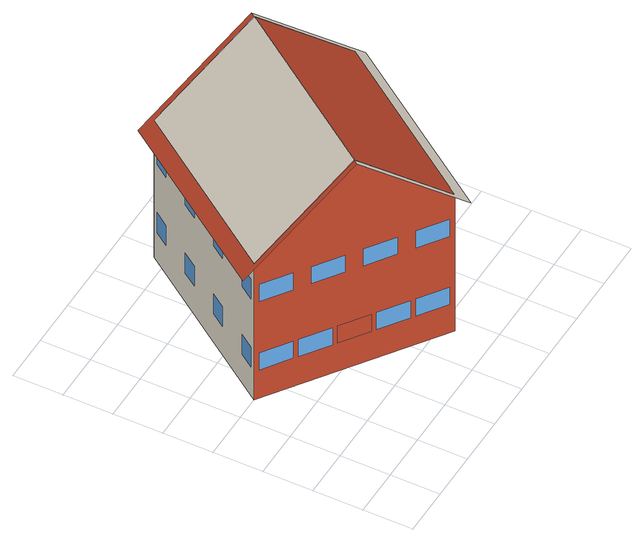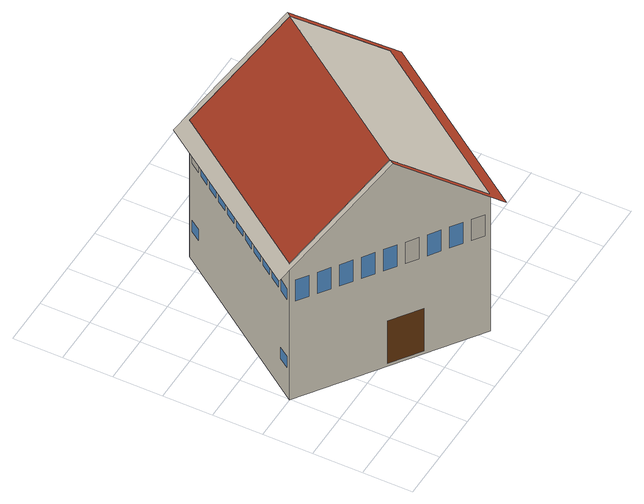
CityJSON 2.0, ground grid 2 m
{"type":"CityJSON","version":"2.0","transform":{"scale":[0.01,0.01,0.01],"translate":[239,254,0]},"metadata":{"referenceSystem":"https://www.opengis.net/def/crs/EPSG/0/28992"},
"CityObjects":{
"building1":{"type":"Building","attributes":{"dateOfConstruction":"1979-01-01","function":"Residential","roofType":"Gabled","storeysAboveGround":2},"geometry":[{"type":"MultiSurface","lod":"3","boundaries":[[[0,1,2,3]],[[4,5,6,7]],[[5,4,8,9]],[[7,0,3,8,4],[10,11,12,13],[14,15,16,17],[18,19,20,21],[22,23,24,25],[26,27,28,29],[30,31,32,33],[34,35,36,37],[38,39,40,41],[42,43,44,45]],[[10,13,12,11]],[[14,17,16,15]],[[18,21,20,19]],[[22,25,24,23]],[[26,29,28,27]],[[30,33,32,31]],[[34,37,36,35]],[[38,41,40,39]],[[42,45,44,43]],[[3,2,9,8],[46,47,48,49],[50,51,52,53],[54,55,56,57],[58,59,60,61],[62,63,64,65],[66,67,68,69],[70,71,72,73],[74,75,76,77],[78,79,80,81],[82,83,84,85],[86,87,88,89],[90,91,92,93],[94,95,96,97]],[[46,49,48,47]],[[50,53,52,51]],[[54,57,56,55]],[[58,61,60,59]],[[62,65,64,63]],[[66,69,68,67]],[[70,73,72,71]],[[74,77,76,75]],[[78,81,80,79]],[[82,85,84,83]],[[86,89,88,87]],[[90,93,92,91]],[[94,97,96,95]],[[9,2,1,6,5],[98,99,100,101],[102,103,104,105],[106,107,108,109],[110,111,112,113],[114,115,116,117],[118,119,120,121],[122,123,124,125],[126,127,128,129],[130,131,132,133],[134,135,136,137]],[[98,101,100,99]],[[102,105,104,103]],[[106,109,108,107]],[[110,113,112,111]],[[114,117,116,115]],[[118,121,120,119]],[[122,125,124,123]],[[126,129,128,127]],[[130,133,132,131]],[[134,137,136,135]],[[6,1,0,7],[138,139,140,141],[142,143,144,145],[146,147,148,149],[150,151,152,153],[154,155,156,157],[158,159,160,161],[162,163,164,165],[166,167,168,169]],[[138,141,140,139]],[[142,145,144,143]],[[146,149,148,147]],[[150,153,152,151]],[[154,157,156,155]],[[158,161,160,159]],[[162,165,164,163]],[[166,169,168,167]],[[4,170,171,172,173,5,9,8]],[[5,173,174,175,170,4,7,6]]],"semantics":{"surfaces":[{"type":"GroundSurface"},{"type":"RoofSurface"},{"type":"Window"},{"type":"WallSurface"},{"type":"Door"}],"values":[0,null,1,1,2,2,1,2,2,2,2,2,2,3,2,2,null,2,2,2,2,2,2,2,2,2,2,3,4,2,2,2,2,2,null,2,2,null,3,2,2,2,2,2,2,2,2,null,1]}}]}
},
"vertices":[
[100,600,0],[562,1253,0],[1204,799,0],[742,146,0],[421,373,1013],[883,1026,1013],[562,1253,672],[100,600,672],[742,146,672],[1204,799,672],[117,588,141],[117,588,224],[225,512,224],[225,512,141],[242,500,141],[242,500,224],[350,423,224],[350,423,141],[367,411,141],[367,411,224],[475,335,224],[475,335,141],[492,323,141],[492,323,224],[600,247,224],[600,247,141],[617,235,141],[617,235,224],[725,158,224],[725,158,141],[117,588,477],[117,588,560],[225,512,560],[225,512,477],[284,470,477],[284,470,560],[391,394,560],[391,394,477],[450,352,477],[450,352,560],[558,276,560],[558,276,477],[617,235,477],[617,235,560],[725,158,560],[725,158,477],[753,162,141],[753,162,195],[783,204,195],[783,204,141],[1163,741,141],[1163,741,195],[1192,783,195],[1192,783,141],[753,162,477],[753,162,531],[783,204,531],[783,204,477],[794,220,477],[794,220,531],[824,262,531],[824,262,477],[835,278,477],[835,278,531],[865,320,531],[865,320,477],[876,336,477],[876,336,531],[906,378,531],[906,378,477],[917,394,477],[917,394,531],[947,436,531],[947,436,477],[958,452,477],[958,452,531],[988,494,531],[988,494,477],[999,510,477],[999,510,531],[1029,552,531],[1029,552,477],[1040,568,477],[1040,568,531],[1070,610,531],[1070,610,477],[1081,626,477],[1081,626,531],[1111,668,531],[1111,668,477],[1122,684,477],[1122,684,531],[1152,726,531],[1152,726,477],[1163,742,477],[1163,742,531],[1193,784,531],[1193,784,477],[892,1020,14],[892,1020,223],[774,1103,223],[774,1103,14],[1185,812,477],[1185,812,581],[1142,843,581],[1142,843,477],[1115,862,477],[1115,862,581],[1071,893,581],[1071,893,477],[1044,912,477],[1044,912,581],[1001,943,581],[1001,943,477],[974,962,477],[974,962,581],[931,992,581],[931,992,477],[904,1011,477],[904,1011,581],[861,1042,581],[861,1042,477],[834,1061,477],[834,1061,581],[791,1092,581],[791,1092,477],[764,1111,477],[764,1111,581],[720,1141,581],[720,1141,477],[693,1160,477],[693,1160,581],[650,1191,581],[650,1191,477],[623,1210,477],[623,1210,581],[580,1240,581],[580,1240,477],[548,1234,141],[548,1234,238],[506,1174,238],[506,1174,141],[418,1049,141],[418,1049,238],[375,989,238],[375,989,141],[287,864,141],[287,864,238],[245,805,238],[245,805,141],[157,680,141],[157,680,238],[114,620,238],[114,620,141],[548,1234,477],[548,1234,574],[506,1174,574],[506,1174,477],[418,1049,477],[418,1049,574],[375,989,574],[375,989,477],[287,864,477],[287,864,574],[245,805,574],[245,805,477],[157,680,477],[157,680,574],[114,620,574],[114,620,477],[409,357,1013],[773,100,627],[1258,786,627],[894,1043,1013],[531,1300,627],[46,614,627]
]}
